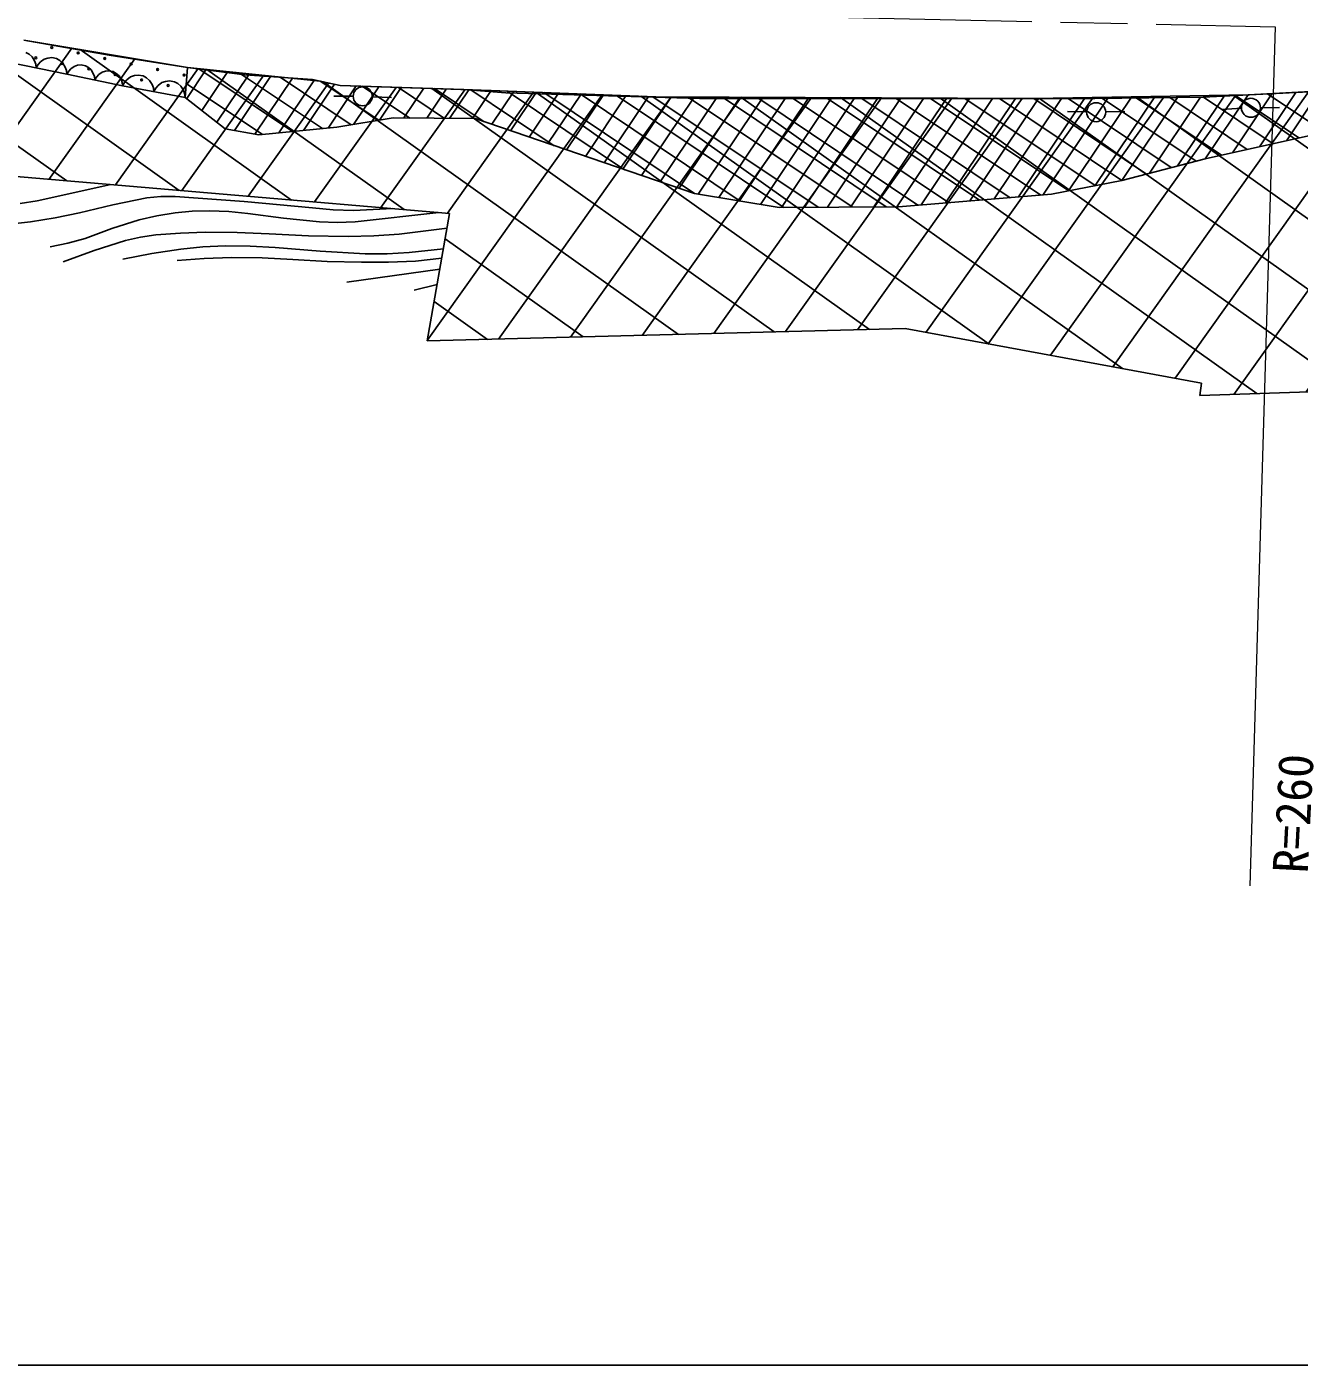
# Model space of a CAD drawing. Units: millimetres, scale not verified. Extents: x 40000 to 680000, y 20000 to 380000.
# Drawn here: x 284001 to 350522, y 205000 to 274999 of the extents above; entities that cross this region are included whole.
import ezdxf
from ezdxf.enums import TextEntityAlignment as Align

# ---------------------------------------------------------------- set-up
doc = ezdxf.new("R2010")
doc.units = ezdxf.units.MM
doc.header["$LTSCALE"] = 1000
doc.linetypes.add('CHAIN', pattern=[18.5, 12, -1.5, 3.5, -1.5])
for name, color, linetype, lineweight in [('M-BGD', 7, 'Continuous', 25), ('M-BMK', 2, 'CHAIN', 13), ('M-STR-HTXT', 7, 'Continuous', 13), ('M-TTL-BAND', 7, 'Continuous', 25)]:
    doc.layers.add(name, color=color, linetype=linetype, lineweight=lineweight)
doc.styles.add('ＭＳ ゴシック', font='')
doc.styles.get('ＭＳ ゴシック').set_extended_font_data('MS Gothic')

msp = doc.modelspace()

# ---------------------------------------------------------------- hatches: boundary and pattern name
at = {"layer": 'M-BGD'}
h = msp.add_hatch(dxfattribs=at)
h.set_pattern_fill('USER', color=256, style=0, pattern_type=2)
h.set_pattern_definition([(54.5709, (155315, 286338), (-2444.5, 1739.087), []), (324.5709, (155315, 286338), (1739.087, 2444.5), [])])
h.paths.add_polyline_path([(155315, 286338), (162452, 287542), (187948, 292265), (189423, 292337), (191605, 292443), (200648, 292337), (204336, 291990), (210147, 291308), (215369, 290472), (221676, 289332), (230316, 287388), (243372, 284188), (253312, 281583), (267040, 277981), (283843, 274294), (292396, 272873), (299339, 272161), (300376, 271932), (308282, 271658), (316738, 271340), (336644, 271248), (347852, 271438), (355713, 271876), (355733, 270499), (357510, 270110), (360410, 268737), (362614, 267765), (366288, 267083), (370171, 267264), (372970, 268094), (376463, 269992), (378301, 271123), (382715, 273030), (391542, 272330), (407692, 271158), (428435, 269520), (427523, 259039), (401038, 261965), (380269, 260926), (380346, 256935), (345325, 255708), (345406, 256366), (329913, 259216), (304936, 258569), (306105, 265235), (255028, 269587), (244656, 280337), (220910, 285426), (197334, 288120), (192698, 289182), (159205, 282488), (151091, 284151)])

# ---------------------------------------------------------------- linework, layer by layer
for p, q in [((286102, 272519), (278049, 274157)), ((288303, 273508), (283843, 274294)), ((283843, 274294), (292396, 272873)), ((284126, 273563), (283949, 273662)), ((284283, 273430), (284126, 273563)), ((284404, 273221), (284283, 273430)), ((284469, 273044), (284404, 273221)), ((284491, 272847), (284469, 273044)), ((284594, 273019), (284491, 272847)), ((284718, 273157), (284594, 273019)), ((284911, 273302), (284718, 273157)), ((285108, 273363), (284911, 273302)), ((285310, 273385), (285108, 273363)), ((285559, 273334), (285310, 273385)), ((285736, 273235), (285559, 273334)), ((285894, 273102), (285736, 273235)), ((286015, 272893), (285894, 273102)), ((286844, 273002), (286661, 272983)), ((287069, 272955), (286844, 273002)), ((292396, 272873), (288303, 273508)), ((286079, 272717), (286015, 272893)), ((286102, 272519), (286079, 272717)), ((286195, 272674), (286102, 272519)), ((289010, 271913), (286102, 272519)), ((286308, 272798), (286195, 272674)), ((286483, 272929), (286308, 272798)), ((286661, 272983), (286483, 272929)), ((287228, 272865), (287069, 272955)), ((287370, 272744), (287228, 272865)), ((287479, 272555), (287370, 272744)), ((287536, 272395), (287479, 272555)), ((287556, 272216), (287536, 272395)), ((287649, 272371), (287556, 272216)), ((287762, 272496), (287649, 272371)), ((287937, 272626), (287762, 272496)), ((288115, 272680), (287937, 272626)), ((288298, 272699), (288115, 272680)), ((288523, 272652), (288298, 272699)), ((288682, 272562), (288523, 272652)), ((288824, 272441), (288682, 272562)), ((288933, 272252), (288824, 272441)), ((289427, 272382), (289234, 272231)), ((289625, 272446), (289427, 272382)), ((289828, 272472), (289625, 272446)), ((290082, 272425), (289828, 272472)), ((290263, 272328), (290082, 272425)), ((290424, 272197), (290263, 272328)), ((292396, 272873), (292281, 271307)), ((292281, 271307), (292396, 272873)), ((293365, 272747), (292360, 271246)), ((295403, 272482), (292396, 272873)), ((292396, 272873), (295403, 272482)), ((292396, 272873), (299339, 272161)), ((297891, 269520), (293003, 272794)), ((294472, 272603), (293148, 270626)), ((295586, 272470), (293936, 270006)), ((296739, 272394), (294855, 269580)), ((299457, 269675), (295233, 272504)), ((298934, 272250), (295403, 272482)), ((295403, 272482), (298934, 272250)), ((297892, 272318), (295928, 269385)), ((300959, 269872), (297243, 272361)), ((288990, 272092), (288933, 272252)), ((289010, 271913), (288990, 272092)), ((289110, 272089), (289010, 271913)), ((292281, 271307), (289010, 271913)), ((289234, 272231), (289110, 272089)), ((290551, 271987), (290424, 272197)), ((290619, 271810), (290551, 271987)), ((290646, 271610), (290619, 271810)), ((290746, 271786), (290646, 271610)), ((290870, 271928), (290746, 271786)), ((291062, 272079), (290870, 271928)), ((291260, 272144), (291062, 272079)), ((291464, 272169), (291260, 272144)), ((291718, 272122), (291464, 272169)), ((291898, 272025), (291718, 272122)), ((292060, 271894), (291898, 272025)), ((292186, 271684), (292060, 271894)), ((292255, 271507), (292186, 271684)), ((296326, 269364), (292335, 272037)), ((299035, 272228), (297174, 269448)), ((300084, 271997), (298463, 269576)), ((300376, 271932), (298934, 272250)), ((298934, 272250), (300376, 271932)), ((302402, 270110), (299339, 272161)), ((299339, 272161), (300376, 271932)), ((301225, 271903), (299752, 269704)), ((306853, 271712), (300376, 271932)), ((300376, 271932), (306853, 271712)), ((300376, 271932), (308282, 271658)), ((302402, 271863), (301082, 269893)), ((304025, 270226), (301536, 271893)), ((303578, 271823), (302434, 270115)), ((305847, 270209), (303429, 271828)), ((304755, 271783), (303714, 270229)), ((305932, 271743), (304910, 270218)), ((307907, 270033), (305322, 271764)), ((307108, 271703), (306106, 270207)), ((309052, 271541), (306853, 271712)), ((306853, 271712), (319178, 271248)), ((311576, 268779), (307218, 271698)), ((308282, 271658), (307302, 270195)), ((308282, 271658), (316738, 271340)), ((309456, 271614), (308306, 269897)), ((315246, 267525), (309122, 271627)), ((351389, 271614), (345499, 271321)), ((345499, 271321), (351389, 271614)), ((347852, 271438), (355713, 271876)), ((351589, 271627), (349856, 269039)), ((292281, 271307), (292255, 271507)), ((292281, 271307), (294364, 269669)), ((294364, 269669), (292281, 271307)), ((301062, 271361), (300062, 271361)), ((302061, 271338), (303060, 271293)), ((319178, 271248), (309052, 271541)), ((310630, 271570), (309285, 269562)), ((311804, 271526), (310265, 269228)), ((318910, 266275), (311026, 271555)), ((312978, 271482), (311244, 268893)), ((314152, 271437), (312224, 268558)), ((321288, 265886), (312930, 271483)), ((315326, 271393), (313203, 268223)), ((316500, 271349), (314182, 267889)), ((323585, 265551), (314834, 271412)), ((317674, 271305), (315162, 267554)), ((318848, 271260), (316141, 267219)), ((325365, 265563), (316738, 271340)), ((316738, 271340), (336644, 271248)), ((320043, 271248), (317121, 266885)), ((321246, 271248), (318100, 266550)), ((327144, 265574), (318642, 271268)), ((322450, 271248), (319099, 266244)), ((329675, 271248), (319178, 271248)), ((319178, 271248), (329675, 271248)), ((323653, 271248), (320183, 266066)), ((328924, 265586), (320470, 271248)), ((324857, 271248), (321268, 265889)), ((330592, 265673), (322267, 271248)), ((326061, 271248), (322353, 265711)), ((327264, 271248), (323448, 265550)), ((332195, 265802), (324064, 271248)), ((328468, 271248), (324657, 265558)), ((333799, 265932), (325861, 271248)), ((329671, 271248), (325866, 265566)), ((330875, 271248), (327075, 265574)), ((335403, 266061), (327658, 271248)), ((332078, 271248), (328283, 265582)), ((337006, 266191), (329455, 271248)), ((333282, 271248), (329492, 265589)), ((339838, 271248), (329675, 271248)), ((329675, 271248), (339838, 271248)), ((334485, 271248), (330761, 265686)), ((338470, 266414), (331252, 271248)), ((335689, 271248), (332033, 265789)), ((339857, 266689), (333049, 271248)), ((336893, 271248), (333305, 265892)), ((338096, 271248), (334578, 265995)), ((341244, 266963), (334846, 271248)), ((339300, 271248), (335850, 266097)), ((336644, 271248), (347852, 271438)), ((342540, 267299), (336644, 271248)), ((340509, 271257), (337122, 266200)), ((343835, 267635), (338441, 271248)), ((341723, 271272), (338469, 266414)), ((345499, 271321), (339838, 271248)), ((339838, 271248), (345499, 271321)), ((342937, 271288), (339857, 266689)), ((345131, 267971), (340230, 271253)), ((344151, 271304), (341244, 266963)), ((346460, 268284), (341993, 271276)), ((345365, 271320), (342701, 267341)), ((347809, 268584), (343756, 271299)), ((346607, 271376), (344157, 267718)), ((349158, 268884), (345518, 271322)), ((347852, 271438), (345613, 268096)), ((349097, 271500), (347027, 268410)), ((350508, 269184), (347191, 271405)), ((350342, 271562), (348442, 268725)), ((351857, 269484), (348863, 271489)), ((300214, 269750), (303162, 270235)), ((303162, 270235), (300214, 269750)), ((303162, 270235), (307437, 270194)), ((307437, 270194), (303162, 270235)), ((339407, 270545), (338408, 270574)), ((340407, 270544), (341407, 270571)), ((347499, 270734), (346500, 270681)), ((348498, 270766), (349498, 270776)), ((306105, 265235), (255028, 269587)), ((294364, 269669), (296141, 269346)), ((296141, 269346), (294364, 269669)), ((296141, 269346), (300214, 269750)), ((300214, 269750), (296141, 269346)), ((318900, 266277), (307437, 270194)), ((353596, 269871), (345606, 268094)), ((345606, 268094), (341244, 266963)), ((284549, 265899), (288401, 266744)), ((341244, 266963), (337569, 266236)), ((288504, 265688), (290278, 266050)), ((290278, 266050), (291011, 266118)), ((291011, 266118), (291758, 266126)), ((291758, 266126), (295365, 265859)), ((323343, 265550), (318900, 266277)), ((329567, 265590), (337569, 266236)), ((337569, 266236), (329567, 265590)), ((283653, 265764), (284549, 265899)), ((286757, 265271), (288504, 265688)), ((291754, 265262), (292650, 265351)), ((292650, 265351), (293559, 265380)), ((293559, 265380), (294557, 265339)), ((294557, 265339), (295560, 265238)), ((295365, 265859), (298944, 265534)), ((298944, 265534), (300015, 265432)), ((300015, 265432), (301088, 265391)), ((301088, 265391), (303130, 265489)), ((323343, 265550), (329567, 265590)), ((329567, 265590), (323343, 265550)), ((282440, 264611), (284196, 264801)), ((284196, 264801), (285478, 265006)), ((285478, 265006), (286757, 265271)), ((288456, 264443), (289881, 264902)), ((289881, 264902), (290806, 265111)), ((290806, 265111), (291754, 265262)), ((295560, 265238), (297424, 264985)), ((297424, 264985), (299306, 264791)), ((299306, 264791), (300232, 264762)), ((300232, 264762), (301168, 264793)), ((301168, 264793), (305548, 265283)), ((304936, 258569), (306105, 265235)), ((304936, 258569), (306105, 265235)), ((286148, 263679), (287051, 263927)), ((287051, 263927), (288456, 264443)), ((289155, 263814), (289942, 263991)), ((289942, 263991), (290753, 264110)), ((290753, 264110), (292040, 264213)), ((292040, 264213), (293328, 264255)), ((293328, 264255), (294994, 264239)), ((294994, 264239), (296668, 264163)), ((296668, 264163), (298732, 264064)), ((298732, 264064), (300801, 264026)), ((300801, 264026), (302139, 264061)), ((302139, 264061), (303473, 264155)), ((303473, 264155), (305970, 264468)), ((285228, 263489), (286148, 263679)), ((285907, 262709), (287521, 263290)), ((287521, 263290), (289155, 263814)), ((290534, 263137), (292053, 263374)), ((292053, 263374), (293204, 263486)), ((293204, 263486), (294370, 263539)), ((294370, 263539), (295678, 263530)), ((295678, 263530), (296995, 263461)), ((296995, 263461), (299338, 263261)), ((299338, 263261), (301700, 263119)), ((303996, 263188), (305780, 263383)), ((289023, 262841), (290534, 263137)), ((291857, 262774), (293271, 262881)), ((293271, 262881), (294700, 262927)), ((294700, 262927), (296311, 262907)), ((296311, 262907), (297917, 262826)), ((297917, 262826), (299712, 262725)), ((299712, 262725), (301508, 262684)), ((301508, 262684), (302916, 262685)), ((301700, 263119), (302848, 263123)), ((302848, 263123), (303996, 263188)), ((302916, 262685), (304330, 262747)), ((304330, 262747), (305695, 262899)), ((300725, 261635), (305593, 262314)), ((304247, 261229), (305452, 261514)), ((329913, 259216), (304936, 258569)), ((329913, 259216), (304936, 258569)), ((345406, 256366), (329913, 259216)), ((345406, 256366), (329913, 259216)), ((380346, 256935), (345325, 255708)), ((345325, 255708), (345406, 256366)), ((345325, 255708), (345406, 256366))]:
    msp.add_line(p, q, dxfattribs=at)
for centre, radius in [((285305, 273918), 49.7), ((284469, 273370), 49.7), ((285853, 273081), 49.7), ((286690, 273629), 49.7), ((288074, 273341), 49.7), ((289459, 273053), 49.7), ((287238, 272793), 49.7), ((288622, 272505), 49.7), ((290843, 272764), 49.7), ((292228, 272476), 49.7), ((290007, 272216), 49.7), ((291391, 271928), 49.7), ((301562, 271361), 498), ((339907, 270530), 498), ((347998, 270761), 498)]:
    msp.add_circle(centre, radius, dxfattribs=at)
at = {"layer": 'M-BMK'}
msp.add_line((324547, 275534), (349273, 274999), dxfattribs=at)
at = {"layer": 'M-STR-HTXT'}
msp.add_line((349273, 274999), (347938, 230078), dxfattribs=at)
at = {"layer": 'M-TTL-BAND'}
msp.add_line((40000, 205000), (579000, 205000), dxfattribs=at)

# ---------------------------------------------------------------- texts
at = {"layer": 'M-STR-HTXT', "style": 'ＭＳ ゴシック'}
msp.add_text('R=260', height=1833, rotation=87.1, dxfattribs=at).set_placement((351510, 230666), align=Align.BOTTOM_LEFT)

doc.saveas('drawing.dxf')
